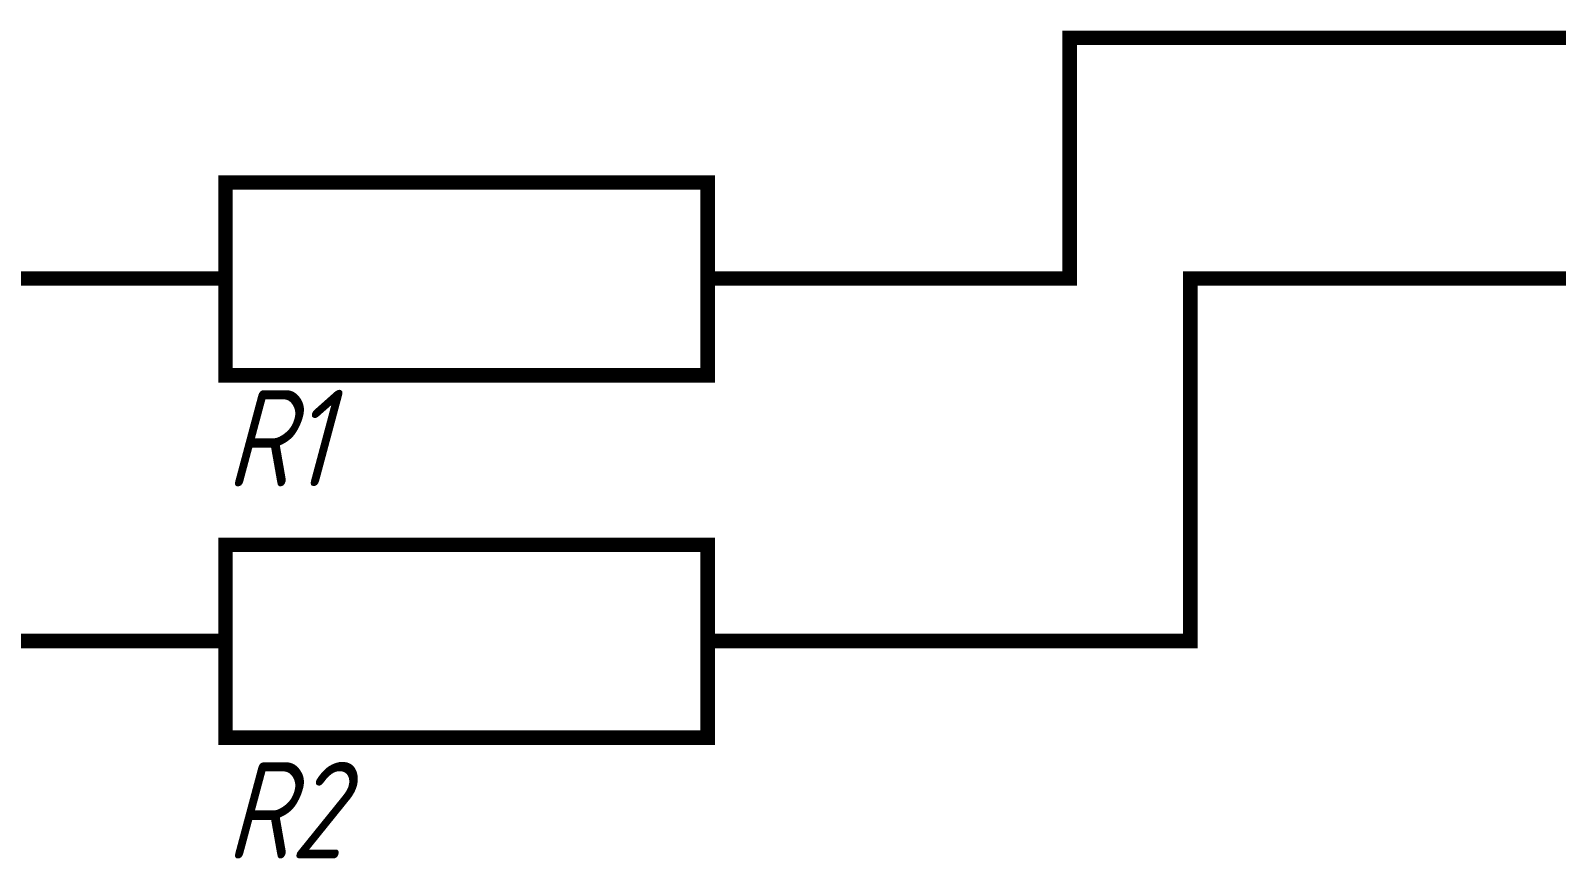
# Model space of a CAD drawing. Extents: x 196 to 1101, y 70 to 664.
# Drawn here: x 465.51 to 497.11, y 559.18 to 576.32 of the extents above; entities that cross this region are included whole.
import ezdxf

# ---------------------------------------------------------------- set-up
doc = ezdxf.new("R2010")
doc.units = 0
doc.header["$MEASUREMENT"] = 0
doc.layers.add('Sheet', color=255, linetype='CONTINUOUS')
doc.styles.add('GOST type A0', font='', dxfattribs={"oblique": 15, "height": 3.5})
doc.styles.get('GOST type A0').set_extended_font_data('GOST type A')

msp = doc.modelspace()

# ---------------------------------------------------------------- linework, layer by layer
at = {"layer": 'Sheet', "const_width": 0.3}
for points in [[(524.515, 576.169), (487.03, 576.169), (487.03, 571.183), (482.03, 571.183)], [(467.046, 571.183), (434.545, 571.183)], [(469.546, 571.183), (467.046, 571.183)], [(479.53, 571.183), (482.03, 571.183)], [(524.515, 571.183), (489.53, 571.183), (489.53, 563.68), (482.03, 563.68)], [(467.046, 563.68), (434.545, 563.68)], [(469.546, 563.68), (467.046, 563.68)], [(479.53, 563.68), (482.03, 563.68)]]:
    msp.add_lwpolyline(points, dxfattribs=at)
for points in [[(469.546, 573.171), (479.53, 573.171), (479.53, 569.179), (469.546, 569.179), (469.546, 573.171)], [(469.546, 565.668), (479.53, 565.668), (479.53, 561.676), (469.546, 561.676), (469.546, 565.668)]]:
    msp.add_lwpolyline(points, close=True, dxfattribs=at)

# ---------------------------------------------------------------- texts
at = {"layer": 'Sheet', "style": 'GOST type A0', "oblique": 15}
for s, p in [('R1', (469.546, 566.88)), ('R2', (469.546, 559.175))]:
    msp.add_text(s, height=2, dxfattribs=at).set_placement(p)

doc.saveas('drawing.dxf')
